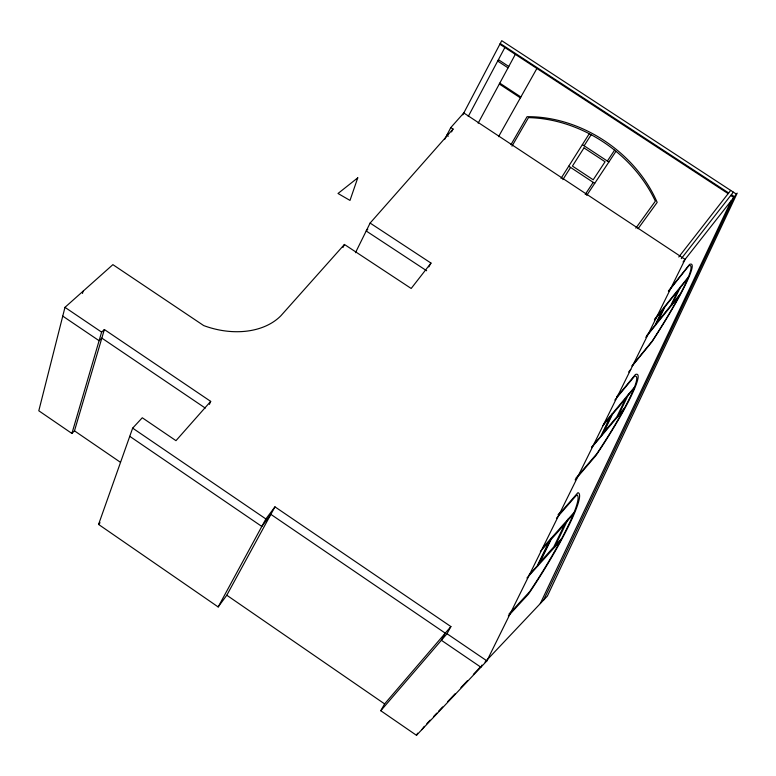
<?xml version="1.0" encoding="UTF-8"?>
<svg xmlns="http://www.w3.org/2000/svg" width="776" height="776" viewBox="0 0 776 776"><rect width="100%" height="100%" fill="white"/><g stroke="black" fill="none" stroke-linecap="round" stroke-linejoin="round"><path stroke-width="1.16" d="M355.466 252.714L370.113 223.071L430.981 263.074L411.183 288.468L344.428 244.459L280.96 315.686A72.575 52.302 20.6 0 1 203.71 325.58L112.889 264.645L64.971 307.345L38.8 410.785L71.906 433.454L74.477 430.855L104.372 329.528L210.684 401.376L209.404 404.393M82.489 293.425L83.071 291.243M71.906 433.454L101.617 332.128L104.372 329.528M444.57 139.544L450.788 127.594L463.796 112.947L685.092 259.378L486.901 660.871L416.489 735.318L380.783 710.729L447.015 633.72L450.904 626.572L274.956 506.844L226.796 595.231L218.172 606.948L98.562 524.43L132.657 428.139L142.28 417.769L175.977 440.671L210.684 401.376M540.3 603.573L731.186 200.78M543.637 600.042L734.038 197.143M342.992 247.457L344.428 244.459M554.442 547.429L568.139 519.125M617.745 416.673L628.686 394.072M671.725 305.152L680.794 286.431M655.332 325.464L664.537 306.695L688.448 276.886M537.409 566.364L551.193 538.253M601.245 436.219L612.312 413.666M481.974 665.071L480.907 667.215L441.369 640.278L445.259 633.158L270.863 514.362L261.813 526.438L129.757 436.325M421.863 729.653L424.326 726.317M416.489 735.318L417.604 733.174M451.554 131.92L453.058 129.049L450.788 127.594M462.806 114.848L501.732 40.682L736.405 194.145M468.238 116.497L504.866 47.53M478.142 123.18L515.322 54.368M218.172 606.948L265.877 518.95L274.956 506.844M498.541 136.683L536.895 68.482M380.783 710.729L384.615 703.91L450.904 626.572M428.808 266.915L430.981 263.074M510.986 144.637L527.069 116.691A121.56 96.67 34.9 0 1 657.175 202.391L638.056 228.726M511.995 146.16L528.475 117.622A123.161 97.737 34.9 0 1 655.351 201.188L635.854 228.134M561 178.412L589.265 133.724M562.852 179.634L570.593 167.432M584.134 145.781L591.157 134.723M585.211 194.436L593.203 182.36M607.365 161.069L614.563 150.175M586.714 195.426L615.969 151.301M678.777 256.992L730.672 190.401M681.289 258.65L733.339 192.147M683.074 261.949L737.2 193.127L547.342 596.123L485 662.103M668.378 291.116L689.554 264.403A95.002 10.098 -56.3 0 1 651.83 341.993L632.168 366.068M668.669 291.145L689.001 265.547A96.088 10.195 -56.3 0 1 652.412 340.8L632.003 365.797M654.973 318.694L664.46 306.86M654.372 320.022L662.646 309.702L654.895 325.483L646.563 335.804M679.989 288.08L687.885 278.245M672.404 303.755L680.28 293.997M645.768 337.308L679.398 295.646M628.618 372.024L630.742 369.434M616.707 396.749L618.142 395.023M616.891 396.914L635.398 374.517A81.548 9.778 -56.8 0 1 595.958 455.551L575.123 479.898M614.844 400.086L634.555 376.263A79.996 9.584 -56.8 0 1 596.899 453.601L575.947 478.113M603.427 424.288L634.409 387.224M602.748 425.83L610.392 416.683L600.789 436.257L591.564 447.199M627.891 395.721L633.895 388.534M618.433 415.247L624.525 408.021M591.564 447.694L623.613 409.718M558.041 514.808L560.253 512.267M558.419 515.031L577.877 492.692A91.568 12.057 -57.7 0 1 528.563 593.999L508.328 616.008M556.45 518.232L576.82 494.855A89.822 11.824 -57.7 0 1 529.756 591.545L509.056 614.097M367.795 229.172L366.204 230.986L426.635 270.746M98.562 524.43L100.056 522.733M370.113 223.071L453.058 129.049M448.334 133.52L446.811 135.247L448.305 136.217M542.375 548.215L574.075 512.422M540.377 551.445L549.039 541.677L537.07 566.063L529.164 574.861M567.14 521.181L573.377 514.148M555.306 545.635L561.611 538.612M526.933 578.013L560.514 540.668M509.298 614.107L510.792 612.477M426.829 723.678L430.147 720.157M433.474 716.646L436.801 713.125M438.459 711.359L442.621 706.965M447.606 701.688L455.085 693.773M460.905 687.614L467.55 680.571M473.37 674.412L480.509 666.856M500.248 43.505L728.674 192.962M731.361 194.679L734.406 196.667M499.86 44.242L728.15 193.631M730.701 195.513L733.747 197.511M498.425 59.694L508.775 66.474M497.697 61.071L508.037 67.852M499.783 83.119L520.871 96.981M499.308 84.002L520.376 97.854M582.369 144.617L608.85 162.038M568.721 166.19L594.717 183.359M64.971 307.345L101.617 332.128M205.271 408.079L101.84 338.103L99.105 340.712L62.749 316.104M447.015 633.72L486.901 660.871M132.657 428.139L265.877 518.95M74.477 430.855L120.464 462.312M226.796 595.231L384.615 703.91M357.765 177.84L349.995 200.412L338.016 193.486L357.765 177.84M677.972 290.593L670.707 305.569L657.757 321.633L665.11 306.627L677.972 290.593M564.88 523.994L553.754 546.944L539.931 562.338L551.125 539.504L564.88 523.994M625.747 398.466L616.852 416.809L603.476 432.678L612.448 414.365L625.747 398.466M583.988 147.896L572.436 166.074L593.194 179.78L605.076 161.777L583.988 147.896"/></g></svg>
